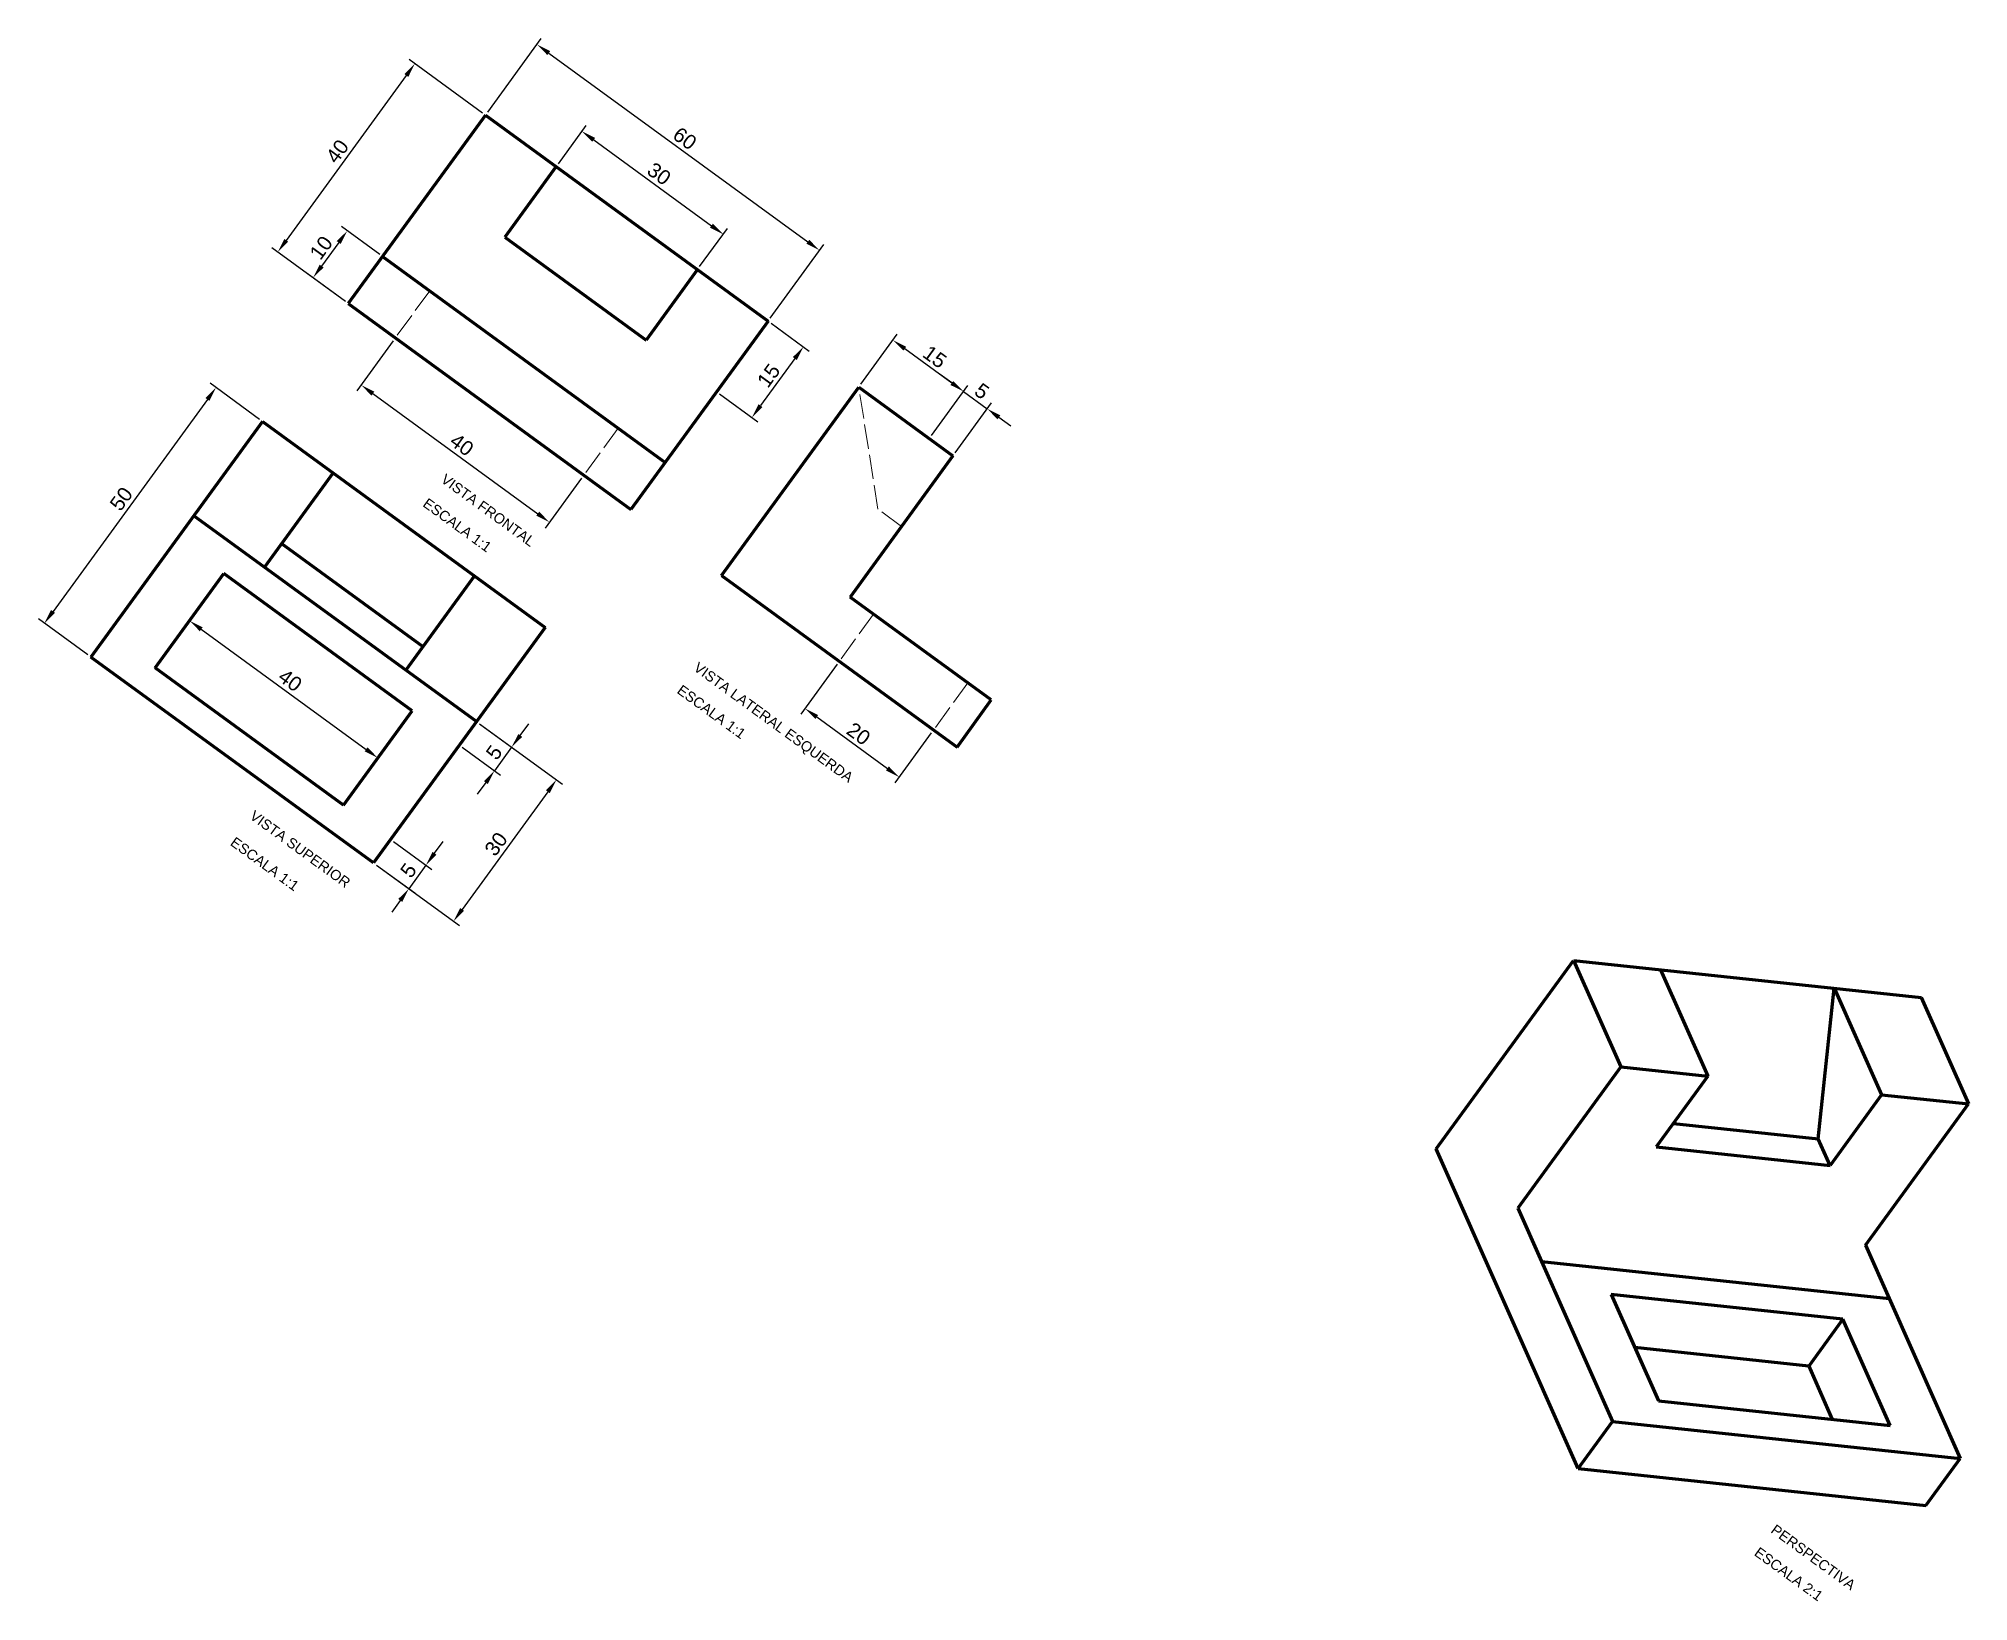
# Model space of a CAD drawing. Header units: millimetres. Extents: x 585 to 2094, y -1356 to -263.
# Drawn here: x 584.5 to 915.7, y -530.9 to -262.8 of the extents above.
import ezdxf

# ---------------------------------------------------------------- set-up
doc = ezdxf.new("R2010")
doc.units = ezdxf.units.MM
doc.linetypes.add('ACAD_ISO02W100', pattern=[15, 12, -3])
for name, color, linetype, lineweight in [('1-linha continua', 5, 'Continuous', 60), ('2-projeção', 4, 'ACAD_ISO02W100', 15), ('8-perspectiva', 5, 'Continuous', 60)]:
    doc.layers.add(name, color=color, linetype=linetype, lineweight=lineweight)
doc.layers.add('4-cotas', color=1, linetype='Continuous')
doc.layers.add('5-texto', color=6, linetype='Continuous')
doc.styles.get("Standard").update_dxf_attribs({"font": 'arial.ttf'})
doc.dimstyles.new('a1', dxfattribs={"dimtxt": 2.5, "dimasz": 2.5, "dimexe": 1.25, "dimexo": 0.625, "dimtad": 1, "dimtoh": 1, "dimtxsty": 'Standard', "dimcen": 2.5, "dimclrd": 256, "dimclre": 256, "dimclrt": 30, "dimadec": 0, "dimazin": 0, "dimtfac": 1, "dimtmove": 0, "dimatfit": 3, "dimfxl": 1, "dimlwd": -1, "dimlwe": -1, "dimarcsym": 0})

# ---------------------------------------------------------------- blocks, each defined once
blk = doc.blocks.new('*D57')
at = {"layer": '4-cotas', "ltscale": 0.35, "transparency": 16777216}
for p, q in [((645.4, -314.65), (639.14, -323.24)), ((641.9, -323.7), (670.19, -344.31)), ((677.73, -338.2), (671.48, -346.79))]:
    blk.add_line(p, q, dxfattribs=at)
for points in [[(642.15, -323.36), (641.66, -324.04), (639.88, -322.23)], [(670.44, -343.97), (669.95, -344.64), (672.21, -345.78)]]:
    blk.add_solid(points, dxfattribs=at)
at = {"layer": 'Defpoints', "color": 0, "ltscale": 0.35, "transparency": 16777216}
for p in [(645.77, -314.15), (678.1, -337.7), (672.21, -345.78)]:
    blk.add_point(p, dxfattribs=at)
at = {"layer": '4-cotas', "color": 30, "ltscale": 0.35, "transparency": 16777216, "insert": (657.17, -332.47), "char_height": 2.5, "attachment_point": 5, "rotation": 323.9294}
blk.add_mtext('40', dxfattribs=at)
blk = doc.blocks.new('*D67')
at = {"layer": '4-cotas', "ltscale": 0.35, "transparency": 16777216}
for p, q in [((660.18, -380.35), (674.42, -390.72)), ((671.93, -392.01), (657.21, -412.21)), ((642.51, -404.6), (656.75, -414.97))]:
    blk.add_line(p, q, dxfattribs=at)
for points in [[(671.6, -391.76), (672.27, -392.25), (673.4, -389.98)], [(656.88, -411.97), (657.55, -412.46), (655.74, -414.23)]]:
    blk.add_solid(points, dxfattribs=at)
at = {"layer": 'Defpoints', "color": 0, "ltscale": 0.35, "transparency": 16777216}
for p in [(659.67, -379.98), (642.01, -404.23), (655.74, -414.23)]:
    blk.add_point(p, dxfattribs=at)
at = {"layer": '4-cotas', "color": 30, "ltscale": 0.35, "transparency": 16777216, "insert": (663.04, -400.99), "char_height": 2.5, "attachment_point": 5, "rotation": 53.9294}
blk.add_mtext('30', dxfattribs=at)
blk = doc.blocks.new('*D70')
at = {"layer": '4-cotas', "ltscale": 0.35, "transparency": 16777216}
for p, q in [((721.58, -370.14), (715.32, -378.73)), ((718.08, -379.19), (730.2, -388.02)), ((737.74, -381.92), (731.49, -390.5))]:
    blk.add_line(p, q, dxfattribs=at)
for points in [[(718.32, -378.85), (717.83, -379.53), (716.06, -377.72)], [(730.45, -387.68), (729.96, -388.36), (732.22, -389.49)]]:
    blk.add_solid(points, dxfattribs=at)
at = {"layer": 'Defpoints', "color": 0, "ltscale": 0.35, "transparency": 16777216}
for p in [(721.94, -369.64), (738.11, -381.41), (732.22, -389.49)]:
    blk.add_point(p, dxfattribs=at)
at = {"layer": '4-cotas', "color": 30, "ltscale": 0.35, "transparency": 16777216, "insert": (725.26, -382.07), "char_height": 2.5, "attachment_point": 5, "rotation": 323.9294}
blk.add_mtext('20', dxfattribs=at)
blk = doc.blocks.new('*D72')
at = {"layer": '4-cotas', "ltscale": 0.35, "transparency": 16777216}
for p, q in [((622.44, -328.12), (613.97, -321.94)), ((613.5, -324.7), (587.01, -361.07)), ((593, -368.53), (584.53, -362.36))]:
    blk.add_line(p, q, dxfattribs=at)
for points in [[(613.17, -324.46), (613.84, -324.95), (614.98, -322.68)], [(586.67, -360.83), (587.35, -361.32), (585.54, -363.09)]]:
    blk.add_solid(points, dxfattribs=at)
at = {"layer": 'Defpoints', "color": 0, "ltscale": 0.35, "transparency": 16777216}
for p in [(622.95, -328.49), (585.54, -363.09), (593.51, -368.9)]:
    blk.add_point(p, dxfattribs=at)
at = {"layer": '4-cotas', "color": 30, "ltscale": 0.35, "transparency": 16777216, "insert": (598.72, -341.77), "char_height": 2.5, "attachment_point": 5, "rotation": 53.9294}
blk.add_mtext('50', dxfattribs=at)
blk = doc.blocks.new('*D92')
at = {"layer": '4-cotas', "ltscale": 0.35, "transparency": 16777216}
for p, q in [((610.79, -362.16), (611.16, -361.66)), ((612.45, -364.14), (640.74, -384.75)), ((643.12, -385.71), (643.49, -385.21))]:
    blk.add_line(p, q, dxfattribs=at)
for points in [[(612.69, -363.8), (612.2, -364.47), (610.42, -362.67)], [(640.98, -384.41), (640.49, -385.08), (642.76, -386.22)]]:
    blk.add_solid(points, dxfattribs=at)
at = {"layer": 'Defpoints', "color": 0, "ltscale": 0.35, "transparency": 16777216}
for p in [(610.42, -362.67), (642.76, -386.22), (642.76, -386.22)]:
    blk.add_point(p, dxfattribs=at)
at = {"layer": '4-cotas', "color": 30, "ltscale": 0.35, "transparency": 16777216, "insert": (627.71, -372.9), "char_height": 2.5, "attachment_point": 5, "rotation": 323.9294}
blk.add_mtext('40', dxfattribs=at)
blk = doc.blocks.new('*D110')
at = {"layer": '4-cotas', "ltscale": 0.35, "transparency": 16777216}
for p, q in [((660.73, -275.56), (648.1, -266.36)), ((647.64, -269.12), (627.03, -297.41)), ((637.18, -307.89), (624.55, -298.69))]:
    blk.add_line(p, q, dxfattribs=at)
for points in [[(647.3, -268.87), (647.98, -269.36), (649.11, -267.09)], [(626.7, -297.16), (627.37, -297.65), (625.56, -299.43)]]:
    blk.add_solid(points, dxfattribs=at)
at = {"layer": 'Defpoints', "color": 0, "ltscale": 0.35, "transparency": 16777216}
for p in [(661.24, -275.93), (625.56, -299.43), (637.68, -308.26)]:
    blk.add_point(p, dxfattribs=at)
at = {"layer": '4-cotas', "color": 30, "ltscale": 0.35, "transparency": 16777216, "insert": (635.8, -282.14), "char_height": 2.5, "attachment_point": 5, "rotation": 53.9294}
blk.add_mtext('40', dxfattribs=at)
blk = doc.blocks.new('*D112')
at = {"layer": '4-cotas', "ltscale": 0.35, "transparency": 16777216}
for p, q in [((661.6, -275.42), (670.8, -262.79)), ((672.09, -265.27), (716.54, -297.66)), ((710.1, -310.75), (719.3, -298.12))]:
    blk.add_line(p, q, dxfattribs=at)
for points in [[(672.33, -264.94), (671.84, -265.61), (670.07, -263.8)], [(716.79, -297.32), (716.3, -297.99), (718.57, -299.13)]]:
    blk.add_solid(points, dxfattribs=at)
at = {"layer": 'Defpoints', "color": 0, "ltscale": 0.35, "transparency": 16777216}
for p in [(661.24, -275.93), (718.57, -299.13), (709.73, -311.25)]:
    blk.add_point(p, dxfattribs=at)
at = {"layer": '4-cotas', "color": 30, "ltscale": 0.35, "transparency": 16777216, "insert": (695.44, -279.93), "char_height": 2.5, "attachment_point": 5, "rotation": 323.9294}
blk.add_mtext('60', dxfattribs=at)
blk = doc.blocks.new('*D113')
at = {"layer": '4-cotas', "ltscale": 0.35, "transparency": 16777216}
for p, q in [((673.73, -284.25), (678.51, -277.69)), ((679.8, -280.17), (700, -294.89)), ((697.98, -301.92), (702.76, -295.35))]:
    blk.add_line(p, q, dxfattribs=at)
for points in [[(680.04, -279.83), (679.55, -280.5), (677.78, -278.7)], [(700.25, -294.55), (699.76, -295.22), (702.03, -296.36)]]:
    blk.add_solid(points, dxfattribs=at)
at = {"layer": 'Defpoints', "color": 0, "ltscale": 0.35, "transparency": 16777216}
for p in [(673.36, -284.76), (702.03, -296.36), (697.61, -302.42)]:
    blk.add_point(p, dxfattribs=at)
at = {"layer": '4-cotas', "color": 30, "ltscale": 0.35, "transparency": 16777216, "insert": (691.02, -285.99), "char_height": 2.5, "attachment_point": 5, "rotation": 323.9294}
blk.add_mtext('30', dxfattribs=at)
blk = doc.blocks.new('*D118')
at = {"layer": '4-cotas', "ltscale": 0.35, "transparency": 16777216}
for p, q in [((636.04, -297.78), (633.1, -301.82)), ((643.07, -299.81), (636.5, -295.02)), ((637.18, -307.89), (630.61, -303.11))]:
    blk.add_line(p, q, dxfattribs=at)
for points in [[(635.7, -297.54), (636.38, -298.03), (637.51, -295.76)], [(632.76, -301.58), (633.43, -302.07), (631.62, -303.84)]]:
    blk.add_solid(points, dxfattribs=at)
at = {"layer": 'Defpoints', "color": 0, "ltscale": 0.35, "transparency": 16777216}
for p in [(643.57, -300.18), (631.62, -303.84), (637.68, -308.26)]:
    blk.add_point(p, dxfattribs=at)
at = {"layer": '4-cotas', "color": 30, "ltscale": 0.35, "transparency": 16777216, "insert": (633.03, -298.68), "char_height": 2.5, "attachment_point": 5, "rotation": 53.9294}
blk.add_mtext('10', dxfattribs=at)
blk = doc.blocks.new('*D126')
at = {"layer": '4-cotas', "ltscale": 0.35, "transparency": 16777216}
for p, q in [((645.46, -400.56), (652.02, -405.34)), ((652.49, -402.58), (653.96, -400.56)), ((642.51, -404.6), (649.08, -409.38)), ((651.01, -404.6), (648.07, -408.65)), ((646.6, -410.67), (645.13, -412.69))]:
    blk.add_line(p, q, dxfattribs=at)
for points in [[(652.15, -402.34), (652.82, -402.83), (651.01, -404.6)], [(646.26, -410.42), (646.93, -410.91), (648.07, -408.65)]]:
    blk.add_solid(points, dxfattribs=at)
at = {"layer": 'Defpoints', "color": 0, "ltscale": 0.35, "transparency": 16777216}
for p in [(644.95, -400.19), (642.01, -404.23), (648.07, -408.65)]:
    blk.add_point(p, dxfattribs=at)
at = {"layer": '4-cotas', "color": 30, "ltscale": 0.35, "transparency": 16777216, "insert": (648.01, -405.51), "char_height": 2.5, "attachment_point": 5, "rotation": 53.9294}
blk.add_mtext('5', dxfattribs=at)
blk = doc.blocks.new('*D127')
at = {"layer": '4-cotas', "ltscale": 0.35, "transparency": 16777216}
for p, q in [((725.66, -322.08), (731.9, -313.51)), ((733.18, -315.99), (741.26, -321.88)), ((737.78, -330.91), (744.02, -322.34))]:
    blk.add_line(p, q, dxfattribs=at)
for points in [[(733.43, -315.66), (732.94, -316.33), (731.16, -314.52)], [(741.51, -321.55), (741.02, -322.22), (743.29, -323.35)]]:
    blk.add_solid(points, dxfattribs=at)
at = {"layer": 'Defpoints', "color": 0, "ltscale": 0.35, "transparency": 16777216}
for p in [(725.29, -322.58), (743.29, -323.35), (737.41, -331.42)]:
    blk.add_point(p, dxfattribs=at)
at = {"layer": '4-cotas', "color": 30, "ltscale": 0.35, "transparency": 16777216, "insert": (738.34, -317.4), "char_height": 2.5, "attachment_point": 5, "rotation": 323.9294}
blk.add_mtext('15', dxfattribs=at)
blk = doc.blocks.new('*D128')
at = {"layer": '4-cotas', "ltscale": 0.35, "transparency": 16777216}
for p, q in [((741.26, -321.88), (739.24, -320.41)), ((737.78, -330.91), (744.02, -322.34)), ((743.29, -323.35), (747.33, -326.3)), ((741.82, -333.85), (748.06, -325.29)), ((749.35, -327.77), (751.37, -329.24))]:
    blk.add_line(p, q, dxfattribs=at)
for points in [[(741.51, -321.55), (741.02, -322.22), (743.29, -323.35)], [(749.59, -327.43), (749.1, -328.11), (747.33, -326.3)]]:
    blk.add_solid(points, dxfattribs=at)
at = {"layer": 'Defpoints', "color": 0, "ltscale": 0.35, "transparency": 16777216}
for p in [(747.33, -326.3), (737.41, -331.42), (741.45, -334.36)]:
    blk.add_point(p, dxfattribs=at)
at = {"layer": '4-cotas', "color": 30, "ltscale": 0.35, "transparency": 16777216, "insert": (746.42, -323.29), "char_height": 2.5, "attachment_point": 5, "rotation": 323.9294}
blk.add_mtext('5', dxfattribs=at)
blk = doc.blocks.new('*D129')
at = {"layer": '4-cotas', "ltscale": 0.35, "transparency": 16777216}
for p, q in [((660.18, -380.35), (666.72, -385.12)), ((667.18, -382.36), (668.65, -380.34)), ((657.23, -384.39), (663.78, -389.16)), ((665.71, -384.38), (662.77, -388.42)), ((661.29, -390.44), (659.82, -392.46))]:
    blk.add_line(p, q, dxfattribs=at)
for points in [[(666.85, -382.11), (667.52, -382.6), (665.71, -384.38)], [(660.96, -390.2), (661.63, -390.69), (662.77, -388.42)]]:
    blk.add_solid(points, dxfattribs=at)
at = {"layer": 'Defpoints', "color": 0, "ltscale": 0.35, "transparency": 16777216}
for p in [(659.67, -379.98), (656.73, -384.02), (662.77, -388.42)]:
    blk.add_point(p, dxfattribs=at)
at = {"layer": '4-cotas', "color": 30, "ltscale": 0.35, "transparency": 16777216, "insert": (662.71, -385.28), "char_height": 2.5, "attachment_point": 5, "rotation": 53.9294}
blk.add_mtext('5', dxfattribs=at)
blk = doc.blocks.new('*D140')
at = {"layer": '4-cotas', "ltscale": 0.35, "transparency": 16777216}
for p, q in [((710.24, -311.62), (716.8, -316.4)), ((714.32, -317.68), (708.43, -325.77)), ((701.41, -323.75), (707.97, -328.52))]:
    blk.add_line(p, q, dxfattribs=at)
for points in [[(713.98, -317.44), (714.65, -317.93), (715.79, -315.66)], [(708.09, -325.52), (708.76, -326.01), (706.96, -327.79)]]:
    blk.add_solid(points, dxfattribs=at)
at = {"layer": 'Defpoints', "color": 0, "ltscale": 0.35, "transparency": 16777216}
for p in [(709.73, -311.25), (700.9, -323.38), (706.96, -327.79)]:
    blk.add_point(p, dxfattribs=at)
at = {"layer": '4-cotas', "color": 30, "ltscale": 0.35, "transparency": 16777216, "insert": (709.83, -320.61), "char_height": 2.5, "attachment_point": 5, "rotation": 53.9294}
blk.add_mtext('15', dxfattribs=at)

msp = doc.modelspace()

# ---------------------------------------------------------------- linework, layer by layer
at = {"layer": '1-linha continua', "ltscale": 0.35}
for p, q in [((661.236, -275.926), (637.685, -308.258)), ((661.236, -275.926), (709.734, -311.253)), ((673.361, -284.758), (664.529, -296.883)), ((664.529, -296.883), (688.778, -314.546)), ((643.573, -300.175), (692.07, -335.502)), ((697.609, -302.422), (688.778, -314.546)), ((637.685, -308.258), (686.182, -343.585)), ((709.734, -311.253), (686.182, -343.585)), ((701.737, -354.916), (725.289, -322.584)), ((725.289, -322.584), (741.454, -334.36)), ((622.949, -328.488), (593.51, -368.903)), ((622.949, -328.488), (671.446, -363.815)), ((741.454, -334.36), (723.791, -358.608)), ((635.073, -337.32), (623.298, -353.486)), ((659.671, -379.981), (611.173, -344.654)), ((626.242, -349.444), (650.49, -367.108)), ((604.537, -370.749), (616.312, -354.583)), ((648.644, -378.134), (616.312, -354.583)), ((659.322, -354.983), (647.546, -371.149)), ((701.737, -354.916), (742.152, -384.355)), ((748.04, -376.272), (723.791, -358.608)), ((671.446, -363.815), (642.007, -404.229)), ((642.007, -404.229), (593.51, -368.903)), ((636.868, -394.3), (604.537, -370.749)), ((742.152, -384.355), (748.04, -376.272)), ((636.868, -394.3), (648.644, -378.134))]:
    msp.add_line(p, q, dxfattribs=at)
at = {"layer": '2-projeção', "ltscale": 0.35}
for p, q in [((651.656, -306.063), (645.768, -314.146)), ((728.581, -343.54), (725.289, -322.584)), ((683.987, -329.614), (678.1, -337.697)), ((732.623, -346.484), (728.581, -343.54)), ((727.832, -361.552), (721.945, -369.635)), ((743.998, -373.328), (738.11, -381.411))]:
    msp.add_line(p, q, dxfattribs=at)
at = {"layer": '8-perspectiva', "ltscale": 0.35}
for p, q in [((824.408, -453.293), (847.959, -420.962)), ((847.959, -420.962), (856.071, -439.243)), ((847.959, -420.962), (907.622, -427.307)), ((862.875, -422.548), (870.987, -440.829)), ((889.959, -451.556), (892.706, -425.721)), ((892.706, -425.721), (900.819, -444.002)), ((907.622, -427.307), (915.735, -445.588)), ((856.071, -439.243), (838.408, -463.491)), ((856.071, -439.243), (870.987, -440.829)), ((870.987, -440.829), (862.155, -452.953)), ((900.819, -444.002), (891.987, -456.126)), ((898.071, -469.837), (915.735, -445.588)), ((900.819, -444.002), (915.735, -445.588)), ((865.099, -448.912), (889.959, -451.556)), ((848.744, -508.136), (824.408, -453.293)), ((862.155, -452.953), (891.987, -456.126)), ((891.987, -456.126), (889.959, -451.556)), ((838.408, -463.491), (854.632, -500.053)), ((898.071, -469.837), (914.296, -506.399)), ((842.464, -472.632), (902.127, -478.977)), ((894.211, -482.49), (854.436, -478.26)), ((854.436, -478.26), (862.548, -496.541)), ((894.211, -482.49), (888.324, -490.573)), ((902.324, -500.771), (894.211, -482.49)), ((888.324, -490.573), (858.492, -487.4)), ((888.324, -490.573), (892.38, -499.713)), ((862.548, -496.541), (902.324, -500.771)), ((848.744, -508.136), (854.632, -500.053)), ((854.632, -500.053), (914.296, -506.399)), ((908.408, -514.482), (914.296, -506.399)), ((848.744, -508.136), (908.408, -514.482))]:
    msp.add_line(p, q, dxfattribs=at)

# ---------------------------------------------------------------- texts
at = {"layer": '5-texto'}
for s, height, p in [('VISTA FRONTAL', 1.75276, (653.416, -338.773)), ('ESCALA 1:1', 1.7528, (650.322, -342.929)), ('VISTA LATERAL ESQUERDA', 1.75276, (696.793, -371.074)), ('ESCALA 1:1', 1.7528, (693.944, -374.968)), ('VISTA SUPERIOR', 1.75276, (620.606, -396.514)), ('ESCALA 1:1', 1.7528, (617.274, -401.066)), ('PERSPECTIVA', 1.75276, (881.673, -519.021)), ('ESCALA 2:1', 1.7528, (878.824, -522.914))]:
    msp.add_text(s, height=height, rotation=323.92937, dxfattribs=at).set_placement(p)

# ---------------------------------------------------------------- dimensions: what is measured, and where the dimension line sits
at = {"layer": '4-cotas', "ltscale": 0.35}
for base, p1, p2, angle, picture, middle in [((718.565, -299.129), (661.236, -275.926), (709.734, -311.253), 323.92937, '*D112', (695.436, -279.929)), ((625.561, -299.426), (661.236, -275.926), (637.685, -308.258), 53.92937, '*D110', (635.799, -282.141)), ((702.025, -296.36), (673.361, -284.758), (697.609, -302.422), 323.92937, '*D113', (691.021, -285.99)), ((631.624, -303.843), (643.573, -300.175), (637.685, -308.258), 53.92937, '*D118', (633.031, -298.682)), ((706.956, -327.788), (709.734, -311.253), (700.902, -323.378), 53.92937, '*D140', (709.835, -320.606)), ((743.285, -323.354), (725.289, -322.584), (737.413, -331.416), 323.92937, '*D127', (738.343, -317.401)), ((585.537, -363.095), (622.949, -328.488), (593.51, -368.903), 53.92937, '*D72', (598.72, -341.768)), ((642.756, -386.217), (610.425, -362.666), (642.756, -386.217), 323.92937, '*D92', (627.71, -372.905)), ((732.223, -389.494), (721.945, -369.635), (738.11, -381.411), 323.92937, '*D70', (725.259, -382.069)), ((662.767, -388.422), (659.671, -379.981), (656.727, -384.022), 53.92937, '*D129', (662.706, -385.284)), ((648.07, -408.645), (644.951, -400.188), (642.007, -404.229), 53.92937, '*D126', (648.009, -405.508))]:
    dim = msp.add_linear_dim(base=base, p1=p1, p2=p2, angle=angle, dimstyle='a1', dxfattribs=at)
    dim.commit()
    dim.dimension.update_dxf_attribs({"geometry": picture, "text_midpoint": middle})
for base, p1, p2, picture, middle in [((672.212, -345.78), (645.768, -314.146), (678.1, -337.697), '*D57', (657.165, -332.468)), ((747.327, -326.298), (737.413, -331.416), (741.454, -334.36), '*D128', (746.423, -323.293))]:
    dim = msp.add_linear_dim(base=base, p1=p1, p2=p2, angle=323.92937, dimstyle='a1', override={"dimtmove": 1}, dxfattribs=at)
    dim.commit()
    dim.dimension.update_dxf_attribs({"geometry": picture, "text_midpoint": middle})
dim = msp.add_linear_dim(base=(655.741, -414.234), p1=(659.671, -379.981), p2=(642.007, -404.229), angle=53.92937, dimstyle='a1', dxfattribs=at)
dim.commit()
dim.dimension.update_dxf_attribs({"geometry": '*D67', "text_midpoint": (664.573, -402.109), "dimtype": 160})

doc.saveas('drawing.dxf')
